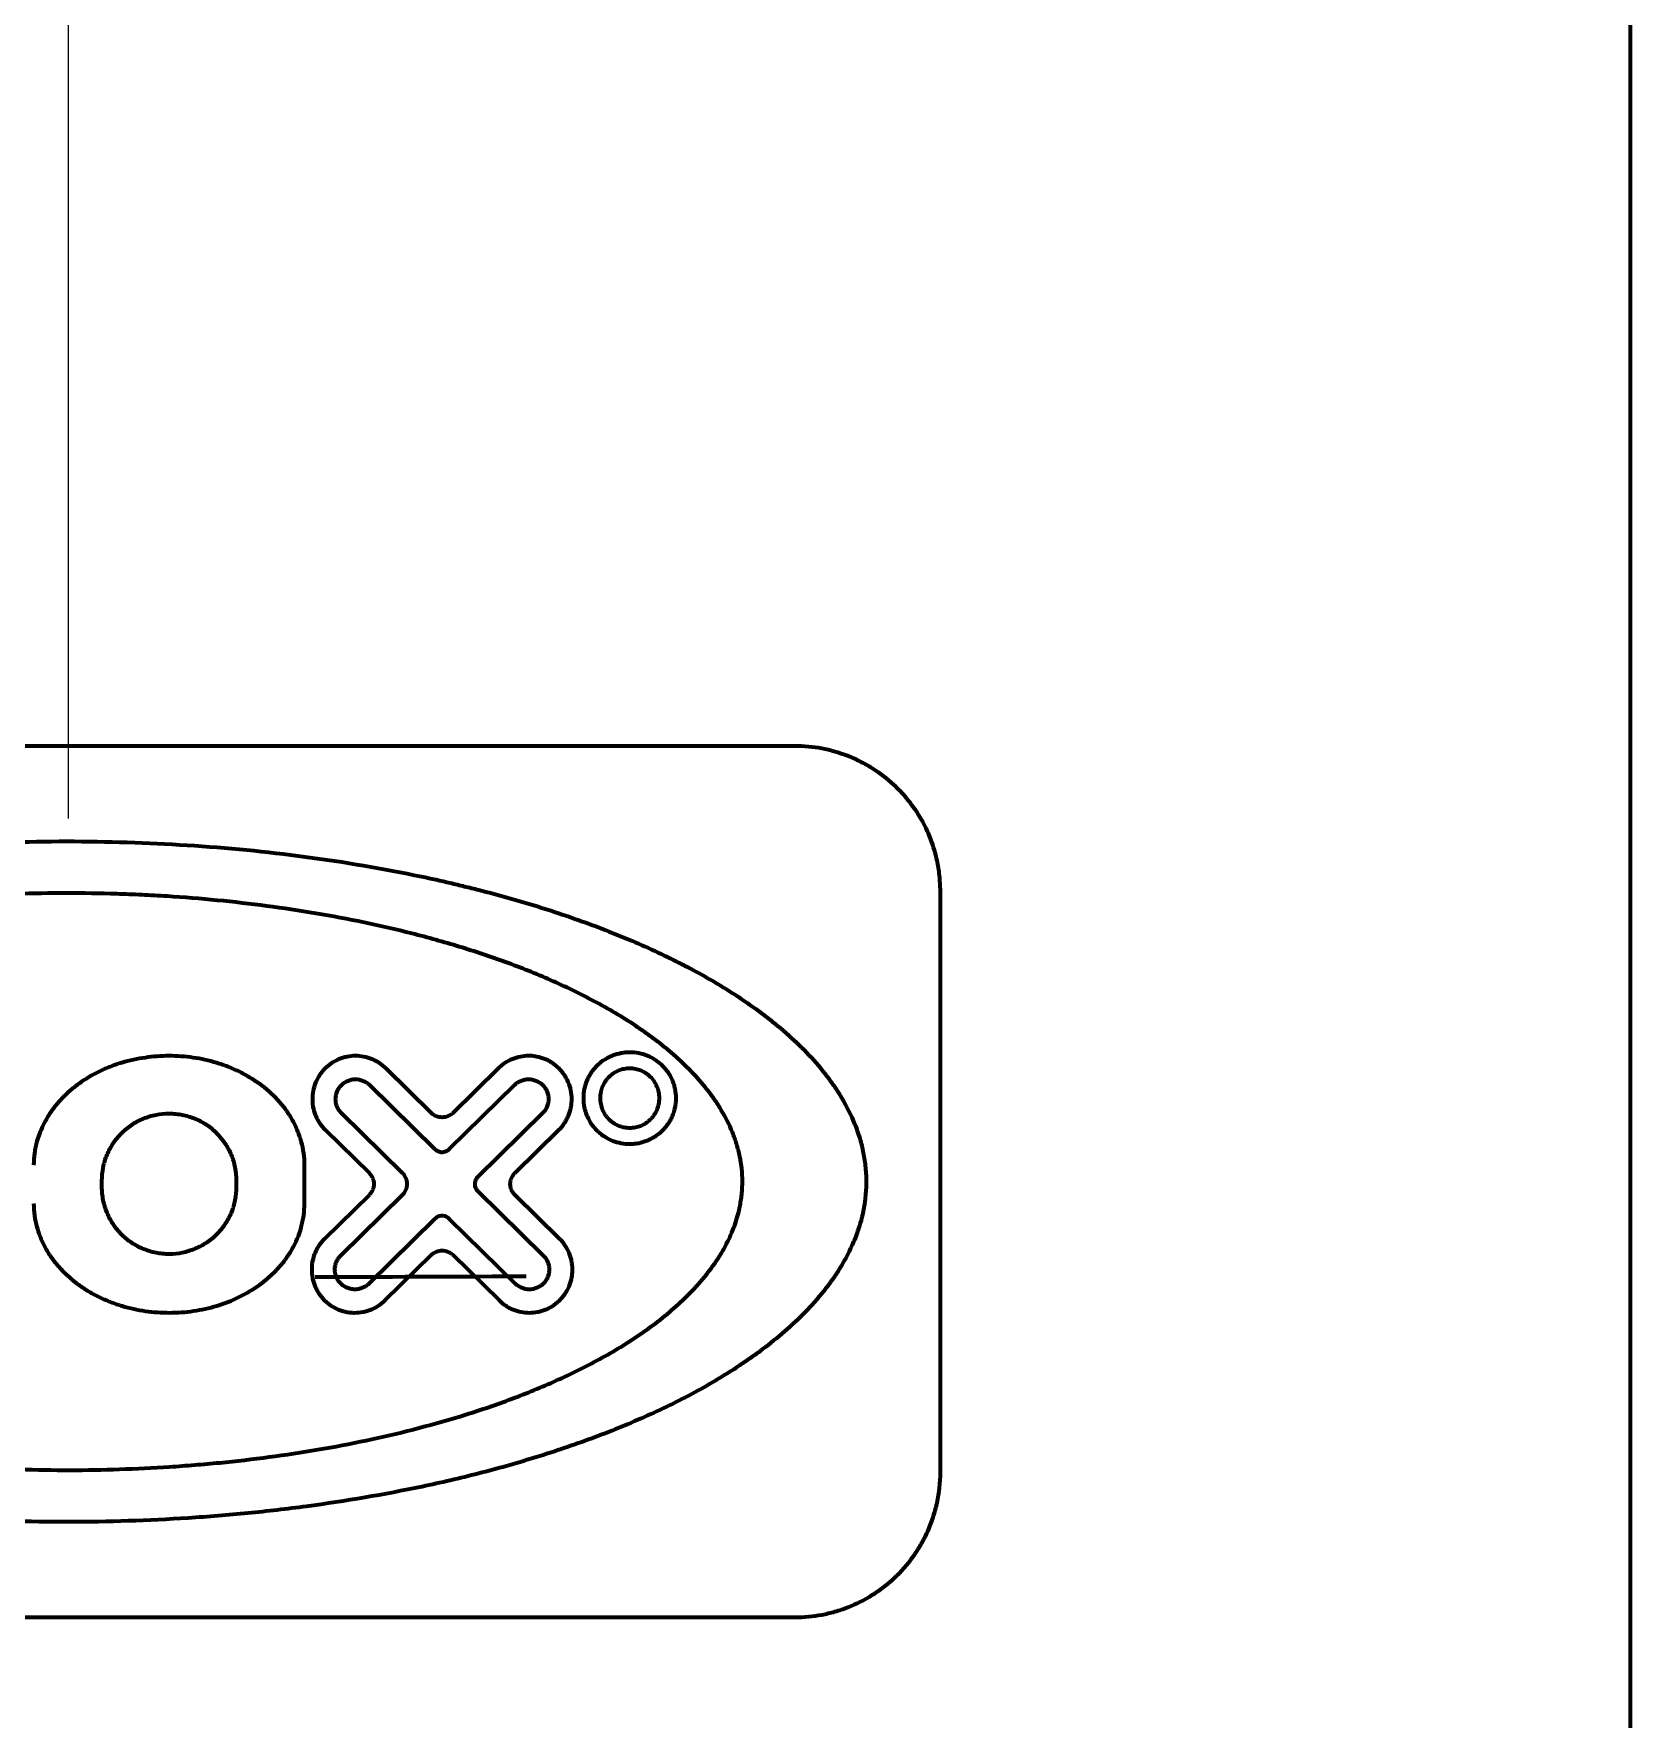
# Model space of a CAD drawing. Header units: inches. Extents: x -3055 to 7244, y 299 to 5591.
# Drawn here: x 3077.78 to 3088.77, y 1625.19 to 1636.79 of the extents above; entities that cross this region are included whole.
import ezdxf

# ---------------------------------------------------------------- set-up
doc = ezdxf.new("R2010")
doc.units = ezdxf.units.IN

# ---------------------------------------------------------------- blocks, each defined once
blk = doc.blocks.new('A$C773D0E90')
at = {"color": 4}
blk.add_line((0, 50), (0, -50), dxfattribs=at)

msp = doc.modelspace()

# ---------------------------------------------------------------- linework, layer by layer
at = {"linetype": 'Continuous', "lineweight": 70}
for p, q in [((3088.769, 1622.886), (3088.769, 1648.385)), ((3073.019, 1631.886), (3083.019, 1631.886)), ((3084.019, 1630.886), (3084.019, 1626.886)), ((3080.519, 1629.358), (3080.205, 1629.666)), ((3080.98, 1629.666), (3080.666, 1629.358)), ((3080.093, 1629.551), (3080.543, 1629.109)), ((3080.641, 1629.109), (3081.092, 1629.551)), ((3080.321, 1628.945), (3079.901, 1629.356)), ((3081.283, 1629.356), (3080.838, 1628.92)), ((3079.789, 1629.242), (3080.092, 1628.945)), ((3081.093, 1628.945), (3081.396, 1629.242)), ((3079.646, 1628.736), (3079.646, 1628.999)), ((3078.252, 1628.849), (3078.252, 1628.893)), ((3079.176, 1628.893), (3079.176, 1628.849)), ((3080.092, 1628.795), (3079.784, 1628.493)), ((3079.896, 1628.378), (3080.321, 1628.795)), ((3080.838, 1628.82), (3081.288, 1628.378)), ((3081.401, 1628.493), (3081.093, 1628.795)), ((3080.543, 1628.63), (3080.088, 1628.183)), ((3081.097, 1628.183), (3080.641, 1628.63)), ((3080.2, 1628.069), (3080.519, 1628.381)), ((3080.666, 1628.381), (3080.985, 1628.069)), ((3083.019, 1625.886), (3073.019, 1625.886))]:
    msp.add_line(p, q, dxfattribs=at)
for points, knots in [([(3083.019, 1631.886), (3083.082, 1631.886), (3083.144, 1631.88), (3083.265, 1631.857), (3083.324, 1631.84), (3083.397, 1631.812), (3083.411, 1631.806), (3083.44, 1631.793), (3083.454, 1631.786), (3083.496, 1631.765), (3083.524, 1631.75), (3083.604, 1631.699), (3083.654, 1631.661), (3083.724, 1631.595), (3083.747, 1631.572), (3083.791, 1631.522), (3083.811, 1631.496), (3083.869, 1631.416), (3083.903, 1631.358), (3083.938, 1631.279), (3083.945, 1631.263), (3083.957, 1631.23), (3083.963, 1631.214), (3083.979, 1631.165), (3083.998, 1631.098), (3084.009, 1631.028), (3084.015, 1630.975), (3084.016, 1630.958), (3084.018, 1630.922), (3084.019, 1630.904), (3084.019, 1630.886)], [0, 0, 0, 0, 0.125, 0.125, 0.25, 0.25, 0.28125, 0.28125, 0.3125, 0.3125, 0.375, 0.375, 0.5, 0.5, 0.5625, 0.5625, 0.625, 0.625, 0.75, 0.75, 0.78125, 0.78125, 0.8125, 0.8125, 0.875, 0.9375, 0.9375, 0.96875, 0.96875, 1, 1, 1, 1]), ([(3083.51, 1628.875), (3083.511, 1628.911), (3083.509, 1628.946), (3083.503, 1629.016), (3083.492, 1629.084), (3083.476, 1629.151), (3083.456, 1629.217), (3083.444, 1629.25), (3083.406, 1629.345), (3083.376, 1629.405), (3083.324, 1629.491), (3083.306, 1629.519), (3083.268, 1629.574), (3083.249, 1629.601), (3083.188, 1629.679), (3083.145, 1629.728), (3083.055, 1629.821), (3083.008, 1629.866), (3082.935, 1629.93), (3082.91, 1629.951), (3082.86, 1629.991), (3082.835, 1630.012), (3082.757, 1630.07), (3082.705, 1630.108), (3082.544, 1630.216), (3082.432, 1630.282), (3082.289, 1630.359), (3082.26, 1630.374), (3082.202, 1630.403), (3082.173, 1630.418), (3082.085, 1630.46), (3082.026, 1630.488), (3081.848, 1630.566), (3081.726, 1630.615), (3081.481, 1630.705), (3081.356, 1630.747), (3081.103, 1630.825), (3080.942, 1630.87), (3080.779, 1630.91), (3080.714, 1630.926), (3080.681, 1630.934), (3080.583, 1630.957), (3080.517, 1630.972), (3080.186, 1631.041), (3079.92, 1631.086), (3079.382, 1631.158), (3079.111, 1631.184), (3078.564, 1631.219), (3078.288, 1631.228), (3077.732, 1631.228), (3077.457, 1631.219), (3076.91, 1631.183), (3076.639, 1631.156), (3076.101, 1631.084), (3075.835, 1631.038), (3075.505, 1630.968), (3075.439, 1630.954), (3075.307, 1630.923), (3075.242, 1630.907), (3075.047, 1630.857), (3074.919, 1630.82), (3074.667, 1630.742), (3074.542, 1630.7), (3074.297, 1630.61), (3074.176, 1630.561), (3073.939, 1630.456), (3073.823, 1630.399), (3073.68, 1630.322), (3073.652, 1630.306), (3073.595, 1630.274), (3073.567, 1630.258), (3073.484, 1630.208), (3073.429, 1630.173), (3073.322, 1630.101), (3073.27, 1630.063), (3073.168, 1629.985), (3073.118, 1629.944), (3073.021, 1629.858), (3072.974, 1629.813), (3072.906, 1629.742), (3072.884, 1629.717), (3072.841, 1629.667), (3072.82, 1629.642), (3072.76, 1629.564), (3072.723, 1629.509), (3072.672, 1629.422), (3072.656, 1629.392), (3072.634, 1629.346), (3072.626, 1629.331), (3072.613, 1629.299), (3072.606, 1629.284), (3072.575, 1629.204), (3072.556, 1629.137), (3072.531, 1628.999), (3072.525, 1628.93), (3072.528, 1628.826), (3072.53, 1628.791), (3072.537, 1628.738), (3072.54, 1628.721), (3072.546, 1628.687), (3072.55, 1628.67), (3072.57, 1628.586), (3072.592, 1628.521), (3072.626, 1628.442), (3072.633, 1628.426), (3072.648, 1628.396), (3072.656, 1628.381), (3072.679, 1628.336), (3072.696, 1628.307), (3072.749, 1628.223), (3072.788, 1628.169), (3072.84, 1628.106), (3072.851, 1628.093), (3072.872, 1628.068), (3072.883, 1628.055), (3072.916, 1628.019), (3072.939, 1627.995), (3073.008, 1627.926), (3073.055, 1627.882), (3073.153, 1627.799), (3073.203, 1627.759), (3073.306, 1627.683), (3073.358, 1627.646), (3073.519, 1627.541), (3073.63, 1627.476), (3073.773, 1627.4), (3073.802, 1627.385), (3073.86, 1627.356), (3073.889, 1627.342), (3073.977, 1627.3), (3074.036, 1627.273), (3074.213, 1627.196), (3074.334, 1627.148), (3074.577, 1627.059), (3074.701, 1627.018), (3074.95, 1626.942), (3075.076, 1626.907), (3075.332, 1626.842), (3075.461, 1626.813), (3075.721, 1626.758), (3075.853, 1626.733), (3076.053, 1626.699), (3076.153, 1626.683), (3076.254, 1626.668), (3076.321, 1626.658), (3076.355, 1626.654), (3076.66, 1626.613), (3076.932, 1626.587), (3077.476, 1626.552), (3077.749, 1626.544), (3078.296, 1626.544), (3078.57, 1626.553), (3078.913, 1626.575), (3078.982, 1626.58), (3079.119, 1626.591), (3079.187, 1626.597), (3079.391, 1626.617), (3079.526, 1626.633), (3079.929, 1626.687), (3080.193, 1626.732), (3080.584, 1626.814), (3080.714, 1626.844), (3080.971, 1626.91), (3081.098, 1626.946), (3081.287, 1627.004), (3081.35, 1627.024), (3081.475, 1627.066), (3081.538, 1627.088), (3081.722, 1627.155), (3081.843, 1627.204), (3082.08, 1627.308), (3082.195, 1627.363), (3082.422, 1627.484), (3082.532, 1627.549), (3082.666, 1627.638), (3082.693, 1627.656), (3082.746, 1627.694), (3082.772, 1627.713), (3082.849, 1627.771), (3082.899, 1627.811), (3082.997, 1627.896), (3083.044, 1627.94), (3083.134, 1628.032), (3083.177, 1628.081), (3083.239, 1628.158), (3083.259, 1628.184), (3083.297, 1628.239), (3083.315, 1628.266), (3083.367, 1628.351), (3083.398, 1628.411), (3083.431, 1628.489), (3083.437, 1628.505), (3083.449, 1628.537), (3083.455, 1628.553), (3083.471, 1628.603), (3083.48, 1628.636), (3083.502, 1628.736), (3083.51, 1628.805), (3083.51, 1628.875)], [0, 0, 0, 0, 0.003906, 0.003906, 0.007813, 0.011719, 0.011719, 0.015625, 0.015625, 0.023438, 0.023438, 0.027344, 0.027344, 0.03125, 0.03125, 0.039063, 0.039063, 0.046875, 0.046875, 0.050781, 0.050781, 0.054688, 0.054688, 0.0625, 0.0625, 0.078125, 0.078125, 0.082031, 0.082031, 0.085938, 0.085938, 0.09375, 0.09375, 0.109375, 0.109375, 0.125, 0.125, 0.140625, 0.144531, 0.144531, 0.148438, 0.148438, 0.15625, 0.15625, 0.1875, 0.1875, 0.21875, 0.21875, 0.25, 0.25, 0.28125, 0.28125, 0.3125, 0.3125, 0.34375, 0.34375, 0.351563, 0.351563, 0.359375, 0.359375, 0.375, 0.375, 0.390625, 0.390625, 0.40625, 0.40625, 0.421875, 0.421875, 0.425781, 0.425781, 0.429688, 0.429688, 0.4375, 0.4375, 0.445313, 0.445313, 0.453125, 0.453125, 0.460938, 0.460938, 0.464844, 0.464844, 0.46875, 0.46875, 0.476563, 0.476563, 0.480469, 0.480469, 0.482422, 0.482422, 0.484375, 0.484375, 0.492188, 0.492188, 0.5, 0.5, 0.503906, 0.503906, 0.505859, 0.505859, 0.507813, 0.507813, 0.515625, 0.515625, 0.517578, 0.517578, 0.519531, 0.519531, 0.523438, 0.523438, 0.53125, 0.53125, 0.533203, 0.533203, 0.535156, 0.535156, 0.539063, 0.539063, 0.546875, 0.546875, 0.554688, 0.554688, 0.5625, 0.5625, 0.578125, 0.578125, 0.582031, 0.582031, 0.585938, 0.585938, 0.59375, 0.59375, 0.609375, 0.609375, 0.625, 0.625, 0.640625, 0.640625, 0.65625, 0.65625, 0.671875, 0.671875, 0.679688, 0.683594, 0.683594, 0.6875, 0.6875, 0.71875, 0.71875, 0.75, 0.75, 0.78125, 0.78125, 0.789063, 0.789063, 0.796875, 0.796875, 0.8125, 0.8125, 0.84375, 0.84375, 0.859375, 0.859375, 0.875, 0.875, 0.882813, 0.882813, 0.890625, 0.890625, 0.90625, 0.90625, 0.921875, 0.921875, 0.9375, 0.9375, 0.941406, 0.941406, 0.945313, 0.945313, 0.953125, 0.953125, 0.960938, 0.960938, 0.96875, 0.96875, 0.972656, 0.972656, 0.976563, 0.976563, 0.984375, 0.984375, 0.986328, 0.986328, 0.988281, 0.988281, 0.992188, 0.992188, 1, 1, 1, 1]), ([(3082.659, 1628.886), (3082.659, 1628.878), (3082.659, 1628.871), (3082.658, 1628.857), (3082.657, 1628.835), (3082.656, 1628.813), (3082.653, 1628.783), (3082.651, 1628.769), (3082.646, 1628.74), (3082.644, 1628.726), (3082.629, 1628.655), (3082.612, 1628.6), (3082.58, 1628.52), (3082.568, 1628.494), (3082.542, 1628.443), (3082.529, 1628.418), (3082.485, 1628.345), (3082.453, 1628.299), (3082.401, 1628.233), (3082.383, 1628.211), (3082.346, 1628.169), (3082.327, 1628.149), (3082.269, 1628.089), (3082.229, 1628.051), (3082.105, 1627.942), (3082.017, 1627.876), (3081.879, 1627.784), (3081.832, 1627.754), (3081.737, 1627.698), (3081.689, 1627.671), (3081.591, 1627.619), (3081.542, 1627.594), (3081.442, 1627.546), (3081.391, 1627.522), (3081.238, 1627.455), (3081.135, 1627.414), (3080.927, 1627.338), (3080.822, 1627.303), (3080.504, 1627.206), (3080.288, 1627.151), (3079.85, 1627.059), (3079.628, 1627.021), (3079.29, 1626.976), (3079.176, 1626.963), (3079.005, 1626.946), (3078.947, 1626.941), (3078.833, 1626.932), (3078.775, 1626.927), (3078.488, 1626.909), (3078.259, 1626.901), (3077.8, 1626.901), (3077.571, 1626.908), (3077.228, 1626.929), (3077.057, 1626.943), (3076.886, 1626.961), (3076.772, 1626.974), (3076.715, 1626.981), (3076.43, 1627.018), (3076.206, 1627.056), (3075.766, 1627.148), (3075.549, 1627.202), (3075.229, 1627.299), (3075.123, 1627.334), (3074.967, 1627.39), (3074.915, 1627.41), (3074.811, 1627.451), (3074.76, 1627.473), (3074.607, 1627.539), (3074.507, 1627.587), (3074.313, 1627.689), (3074.218, 1627.745), (3074.081, 1627.835), (3074.036, 1627.867), (3073.969, 1627.916), (3073.948, 1627.933), (3073.904, 1627.968), (3073.883, 1627.985), (3073.82, 1628.04), (3073.779, 1628.078), (3073.702, 1628.157), (3073.665, 1628.198), (3073.612, 1628.263), (3073.587, 1628.297), (3073.563, 1628.331), (3073.547, 1628.355), (3073.539, 1628.367), (3073.502, 1628.428), (3073.476, 1628.478), (3073.442, 1628.556), (3073.427, 1628.597), (3073.414, 1628.638), (3073.407, 1628.666), (3073.403, 1628.681), (3073.387, 1628.751), (3073.38, 1628.809), (3073.378, 1628.896), (3073.379, 1628.925), (3073.383, 1628.984), (3073.387, 1629.013), (3073.403, 1629.098), (3073.419, 1629.153), (3073.444, 1629.22), (3073.45, 1629.233), (3073.461, 1629.259), (3073.467, 1629.273), (3073.486, 1629.311), (3073.499, 1629.337), (3073.541, 1629.41), (3073.573, 1629.457), (3073.624, 1629.524), (3073.642, 1629.546), (3073.678, 1629.589), (3073.697, 1629.609), (3073.754, 1629.67), (3073.794, 1629.708), (3073.877, 1629.782), (3073.919, 1629.817), (3074.007, 1629.884), (3074.051, 1629.916), (3074.143, 1629.978), (3074.19, 1630.008), (3074.285, 1630.065), (3074.333, 1630.092), (3074.43, 1630.145), (3074.48, 1630.17), (3074.579, 1630.219), (3074.63, 1630.242), (3074.783, 1630.31), (3074.886, 1630.351), (3075.095, 1630.428), (3075.201, 1630.464), (3075.521, 1630.563), (3075.739, 1630.618), (3076.072, 1630.688), (3076.184, 1630.71), (3076.353, 1630.739), (3076.41, 1630.748), (3076.523, 1630.765), (3076.58, 1630.773), (3076.864, 1630.811), (3077.092, 1630.833), (3077.549, 1630.863), (3077.778, 1630.871), (3078.123, 1630.871), (3078.296, 1630.868), (3078.469, 1630.862), (3078.584, 1630.856), (3078.642, 1630.853), (3078.931, 1630.835), (3079.16, 1630.812), (3079.612, 1630.753), (3079.835, 1630.715), (3080.167, 1630.646), (3080.276, 1630.621), (3080.494, 1630.566), (3080.603, 1630.535), (3080.764, 1630.486), (3080.817, 1630.469), (3080.924, 1630.434), (3080.977, 1630.415), (3081.135, 1630.358), (3081.238, 1630.317), (3081.441, 1630.228), (3081.54, 1630.18), (3081.735, 1630.076), (3081.83, 1630.021), (3081.945, 1629.944), (3081.968, 1629.928), (3082.013, 1629.896), (3082.035, 1629.88), (3082.102, 1629.83), (3082.145, 1629.795), (3082.228, 1629.722), (3082.268, 1629.684), (3082.345, 1629.604), (3082.382, 1629.562), (3082.435, 1629.496), (3082.452, 1629.473), (3082.484, 1629.426), (3082.499, 1629.403), (3082.543, 1629.33), (3082.569, 1629.279), (3082.596, 1629.212), (3082.601, 1629.199), (3082.611, 1629.171), (3082.615, 1629.158), (3082.628, 1629.116), (3082.635, 1629.088), (3082.653, 1629.003), (3082.659, 1628.945), (3082.659, 1628.886)], [0, 0, 0, 0, 0.000977, 0.000977, 0.001953, 0.003906, 0.003906, 0.005859, 0.005859, 0.007812, 0.007812, 0.015625, 0.015625, 0.019531, 0.019531, 0.023437, 0.023437, 0.03125, 0.03125, 0.035156, 0.035156, 0.039062, 0.039062, 0.046875, 0.046875, 0.0625, 0.0625, 0.070312, 0.070312, 0.078125, 0.078125, 0.085937, 0.085937, 0.09375, 0.09375, 0.109375, 0.109375, 0.125, 0.125, 0.15625, 0.15625, 0.1875, 0.1875, 0.203125, 0.203125, 0.210937, 0.210937, 0.21875, 0.21875, 0.25, 0.25, 0.28125, 0.28125, 0.296875, 0.304687, 0.304687, 0.3125, 0.3125, 0.34375, 0.34375, 0.375, 0.375, 0.390625, 0.390625, 0.398437, 0.398437, 0.40625, 0.40625, 0.421875, 0.421875, 0.4375, 0.4375, 0.445312, 0.445312, 0.449219, 0.449219, 0.453125, 0.453125, 0.460937, 0.460937, 0.46875, 0.46875, 0.472656, 0.474609, 0.474609, 0.476562, 0.476562, 0.484375, 0.484375, 0.488281, 0.490234, 0.490234, 0.492187, 0.492187, 0.5, 0.5, 0.503906, 0.503906, 0.507812, 0.507812, 0.515625, 0.515625, 0.517578, 0.517578, 0.519531, 0.519531, 0.523437, 0.523437, 0.53125, 0.53125, 0.535156, 0.535156, 0.539062, 0.539062, 0.546875, 0.546875, 0.554687, 0.554687, 0.5625, 0.5625, 0.570312, 0.570312, 0.578125, 0.578125, 0.585937, 0.585937, 0.59375, 0.59375, 0.609375, 0.609375, 0.625, 0.625, 0.65625, 0.65625, 0.671875, 0.671875, 0.679687, 0.679687, 0.6875, 0.6875, 0.71875, 0.71875, 0.75, 0.75, 0.765625, 0.773437, 0.773437, 0.78125, 0.78125, 0.8125, 0.8125, 0.84375, 0.84375, 0.859375, 0.859375, 0.875, 0.875, 0.882812, 0.882812, 0.890625, 0.890625, 0.90625, 0.90625, 0.921875, 0.921875, 0.9375, 0.9375, 0.941406, 0.941406, 0.945312, 0.945312, 0.953125, 0.953125, 0.960937, 0.960937, 0.96875, 0.96875, 0.972656, 0.972656, 0.976562, 0.976562, 0.984375, 0.984375, 0.986328, 0.986328, 0.988281, 0.988281, 0.992187, 0.992187, 1, 1, 1, 1]), ([(3079.646, 1628.999), (3079.646, 1629.055), (3079.638, 1629.109), (3079.62, 1629.176), (3079.616, 1629.189), (3079.606, 1629.215), (3079.601, 1629.229), (3079.585, 1629.267), (3079.573, 1629.292), (3079.545, 1629.339), (3079.53, 1629.362), (3079.506, 1629.396), (3079.497, 1629.407), (3079.479, 1629.428), (3079.47, 1629.439), (3079.423, 1629.489), (3079.382, 1629.526), (3079.326, 1629.566), (3079.314, 1629.574), (3079.291, 1629.589), (3079.256, 1629.611), (3079.196, 1629.644), (3079.145, 1629.666), (3079.094, 1629.686), (3079.067, 1629.695), (3078.988, 1629.719), (3078.934, 1629.731), (3078.853, 1629.743), (3078.825, 1629.746), (3078.77, 1629.75), (3078.742, 1629.751), (3078.659, 1629.751), (3078.605, 1629.747), (3078.496, 1629.731), (3078.442, 1629.72), (3078.362, 1629.696), (3078.336, 1629.687), (3078.284, 1629.667), (3078.259, 1629.656), (3078.185, 1629.62), (3078.138, 1629.592), (3078.082, 1629.552), (3078.071, 1629.543), (3078.049, 1629.526), (3078.038, 1629.517), (3078.007, 1629.489), (3077.967, 1629.451), (3077.932, 1629.408), (3077.907, 1629.375), (3077.899, 1629.364), (3077.884, 1629.34), (3077.876, 1629.328), (3077.842, 1629.268), (3077.82, 1629.217), (3077.801, 1629.151), (3077.798, 1629.137), (3077.792, 1629.11), (3077.79, 1629.096), (3077.784, 1629.055), (3077.782, 1629.027), (3077.782, 1628.999)], [0, 0, 0, 0, 0.0625, 0.0625, 0.078125, 0.078125, 0.09375, 0.09375, 0.125, 0.125, 0.15625, 0.15625, 0.171875, 0.171875, 0.1875, 0.1875, 0.25, 0.25, 0.265625, 0.265625, 0.28125, 0.3125, 0.34375, 0.34375, 0.375, 0.375, 0.4375, 0.4375, 0.46875, 0.46875, 0.5, 0.5, 0.5625, 0.5625, 0.625, 0.625, 0.65625, 0.65625, 0.6875, 0.6875, 0.75, 0.75, 0.765625, 0.765625, 0.78125, 0.78125, 0.8125, 0.84375, 0.84375, 0.859375, 0.859375, 0.875, 0.875, 0.9375, 0.9375, 0.953125, 0.953125, 0.96875, 0.96875, 1, 1, 1, 1]), ([(3080.205, 1629.666), (3080.191, 1629.68), (3080.176, 1629.692), (3080.152, 1629.708), (3080.143, 1629.712), (3080.126, 1629.721), (3080.117, 1629.726), (3080.091, 1629.736), (3080.072, 1629.742), (3080.034, 1629.749), (3080.015, 1629.751), (3079.976, 1629.751), (3079.957, 1629.749), (3079.929, 1629.743), (3079.919, 1629.741), (3079.901, 1629.735), (3079.892, 1629.732), (3079.865, 1629.721), (3079.848, 1629.712), (3079.815, 1629.69), (3079.8, 1629.678), (3079.78, 1629.657), (3079.773, 1629.65), (3079.761, 1629.635), (3079.755, 1629.627), (3079.739, 1629.603), (3079.73, 1629.585), (3079.715, 1629.549), (3079.709, 1629.53), (3079.701, 1629.492), (3079.7, 1629.472), (3079.7, 1629.443), (3079.7, 1629.433), (3079.702, 1629.413), (3079.705, 1629.394), (3079.71, 1629.375), (3079.716, 1629.356), (3079.719, 1629.347), (3079.731, 1629.32), (3079.74, 1629.303), (3079.762, 1629.271), (3079.775, 1629.255), (3079.789, 1629.242)], [0, 0, 0, 0, 0.0625, 0.0625, 0.09375, 0.09375, 0.125, 0.125, 0.1875, 0.1875, 0.25, 0.25, 0.3125, 0.3125, 0.34375, 0.34375, 0.375, 0.375, 0.4375, 0.4375, 0.5, 0.5, 0.53125, 0.53125, 0.5625, 0.5625, 0.625, 0.625, 0.6875, 0.6875, 0.75, 0.75, 0.78125, 0.78125, 0.8125, 0.84375, 0.84375, 0.875, 0.875, 0.9375, 0.9375, 1, 1, 1, 1]), ([(3081.396, 1629.242), (3081.41, 1629.255), (3081.422, 1629.27), (3081.439, 1629.294), (3081.444, 1629.303), (3081.453, 1629.32), (3081.458, 1629.329), (3081.469, 1629.356), (3081.475, 1629.375), (3081.481, 1629.404), (3081.482, 1629.414), (3081.484, 1629.434), (3081.485, 1629.444), (3081.485, 1629.474), (3081.483, 1629.494), (3081.475, 1629.533), (3081.469, 1629.552), (3081.457, 1629.579), (3081.453, 1629.588), (3081.444, 1629.605), (3081.438, 1629.614), (3081.422, 1629.638), (3081.409, 1629.653), (3081.388, 1629.673), (3081.381, 1629.68), (3081.366, 1629.692), (3081.35, 1629.703), (3081.334, 1629.713), (3081.317, 1629.722), (3081.308, 1629.726), (3081.282, 1629.736), (3081.263, 1629.742), (3081.235, 1629.747), (3081.226, 1629.749), (3081.207, 1629.751), (3081.197, 1629.751), (3081.169, 1629.751), (3081.15, 1629.749), (3081.113, 1629.742), (3081.094, 1629.736), (3081.059, 1629.722), (3081.042, 1629.713), (3081.017, 1629.697), (3081.009, 1629.692), (3080.994, 1629.679), (3080.987, 1629.673), (3080.98, 1629.666)], [0, 0, 0, 0, 0.0625, 0.0625, 0.09375, 0.09375, 0.125, 0.125, 0.1875, 0.1875, 0.21875, 0.21875, 0.25, 0.25, 0.3125, 0.3125, 0.375, 0.375, 0.40625, 0.40625, 0.4375, 0.4375, 0.5, 0.5, 0.53125, 0.53125, 0.5625, 0.59375, 0.59375, 0.625, 0.625, 0.6875, 0.6875, 0.71875, 0.71875, 0.75, 0.75, 0.8125, 0.8125, 0.875, 0.875, 0.9375, 0.9375, 0.96875, 0.96875, 1, 1, 1, 1]), ([(3081.567, 1629.461), (3081.567, 1629.439), (3081.569, 1629.417), (3081.575, 1629.386), (3081.578, 1629.376), (3081.584, 1629.355), (3081.588, 1629.345), (3081.601, 1629.316), (3081.611, 1629.297), (3081.629, 1629.271), (3081.636, 1629.263), (3081.649, 1629.247), (3081.663, 1629.232), (3081.679, 1629.218), (3081.695, 1629.205), (3081.704, 1629.199), (3081.73, 1629.182), (3081.748, 1629.173), (3081.786, 1629.158), (3081.805, 1629.153), (3081.845, 1629.145), (3081.865, 1629.143), (3081.895, 1629.144), (3081.905, 1629.144), (3081.925, 1629.146), (3081.935, 1629.147), (3081.964, 1629.153), (3081.984, 1629.159), (3082.012, 1629.17), (3082.021, 1629.175), (3082.039, 1629.184), (3082.048, 1629.189), (3082.073, 1629.206), (3082.089, 1629.218), (3082.112, 1629.24), (3082.119, 1629.247), (3082.132, 1629.263), (3082.145, 1629.28), (3082.156, 1629.297), (3082.166, 1629.316), (3082.171, 1629.325), (3082.183, 1629.355), (3082.19, 1629.375), (3082.196, 1629.406), (3082.198, 1629.417), (3082.2, 1629.439), (3082.201, 1629.449), (3082.201, 1629.482), (3082.199, 1629.503), (3082.192, 1629.535), (3082.189, 1629.545), (3082.183, 1629.566), (3082.179, 1629.576), (3082.167, 1629.605), (3082.157, 1629.623), (3082.139, 1629.649), (3082.132, 1629.658), (3082.119, 1629.673), (3082.105, 1629.689), (3082.089, 1629.702), (3082.073, 1629.715), (3082.065, 1629.721), (3082.039, 1629.738), (3082.021, 1629.747), (3081.984, 1629.762), (3081.964, 1629.768), (3081.925, 1629.776), (3081.905, 1629.778), (3081.875, 1629.778), (3081.865, 1629.777), (3081.845, 1629.775), (3081.835, 1629.774), (3081.805, 1629.768), (3081.786, 1629.763), (3081.757, 1629.752), (3081.748, 1629.747), (3081.73, 1629.738), (3081.721, 1629.733), (3081.695, 1629.716), (3081.679, 1629.704), (3081.656, 1629.682), (3081.649, 1629.674), (3081.636, 1629.658), (3081.623, 1629.642), (3081.612, 1629.624), (3081.601, 1629.605), (3081.597, 1629.596), (3081.584, 1629.566), (3081.578, 1629.546), (3081.569, 1629.504), (3081.567, 1629.482), (3081.567, 1629.461)], [0, 0, 0, 0, 0.03125, 0.03125, 0.046875, 0.046875, 0.0625, 0.0625, 0.09375, 0.09375, 0.109375, 0.109375, 0.125, 0.140625, 0.140625, 0.15625, 0.15625, 0.1875, 0.1875, 0.21875, 0.21875, 0.25, 0.25, 0.265625, 0.265625, 0.28125, 0.28125, 0.3125, 0.3125, 0.328125, 0.328125, 0.34375, 0.34375, 0.375, 0.375, 0.390625, 0.390625, 0.40625, 0.421875, 0.421875, 0.4375, 0.4375, 0.46875, 0.46875, 0.484375, 0.484375, 0.5, 0.5, 0.53125, 0.53125, 0.546875, 0.546875, 0.5625, 0.5625, 0.59375, 0.59375, 0.609375, 0.609375, 0.625, 0.640625, 0.640625, 0.65625, 0.65625, 0.6875, 0.6875, 0.71875, 0.71875, 0.75, 0.75, 0.765625, 0.765625, 0.78125, 0.78125, 0.8125, 0.8125, 0.828125, 0.828125, 0.84375, 0.84375, 0.875, 0.875, 0.890625, 0.890625, 0.90625, 0.921875, 0.921875, 0.9375, 0.9375, 0.96875, 0.96875, 1, 1, 1, 1]), ([(3079.901, 1629.356), (3079.895, 1629.363), (3079.889, 1629.369), (3079.881, 1629.38), (3079.879, 1629.384), (3079.875, 1629.392), (3079.873, 1629.396), (3079.867, 1629.409), (3079.865, 1629.417), (3079.861, 1629.435), (3079.86, 1629.444), (3079.86, 1629.462), (3079.861, 1629.471), (3079.864, 1629.489), (3079.867, 1629.498), (3079.872, 1629.51), (3079.874, 1629.514), (3079.878, 1629.522), (3079.881, 1629.526), (3079.888, 1629.537), (3079.894, 1629.544), (3079.906, 1629.557), (3079.913, 1629.562), (3079.928, 1629.572), (3079.936, 1629.577), (3079.952, 1629.583), (3079.961, 1629.586), (3079.978, 1629.59), (3079.987, 1629.591), (3080.005, 1629.591), (3080.014, 1629.59), (3080.031, 1629.586), (3080.04, 1629.584), (3080.056, 1629.577), (3080.064, 1629.573), (3080.079, 1629.563), (3080.086, 1629.558), (3080.093, 1629.551)], [0, 0, 0, 0, 0.0625, 0.0625, 0.09375, 0.09375, 0.125, 0.125, 0.1875, 0.1875, 0.25, 0.25, 0.3125, 0.3125, 0.375, 0.375, 0.40625, 0.40625, 0.4375, 0.4375, 0.5, 0.5, 0.5625, 0.5625, 0.625, 0.625, 0.6875, 0.6875, 0.75, 0.75, 0.8125, 0.8125, 0.875, 0.875, 0.9375, 0.9375, 1, 1, 1, 1]), ([(3081.092, 1629.551), (3081.098, 1629.558), (3081.105, 1629.563), (3081.116, 1629.571), (3081.12, 1629.573), (3081.128, 1629.577), (3081.132, 1629.579), (3081.144, 1629.584), (3081.153, 1629.586), (3081.17, 1629.59), (3081.179, 1629.591), (3081.196, 1629.591), (3081.205, 1629.59), (3081.222, 1629.586), (3081.231, 1629.584), (3081.247, 1629.577), (3081.255, 1629.573), (3081.266, 1629.566), (3081.27, 1629.563), (3081.277, 1629.558), (3081.28, 1629.555), (3081.289, 1629.546), (3081.295, 1629.539), (3081.306, 1629.524), (3081.31, 1629.516), (3081.315, 1629.503), (3081.317, 1629.499), (3081.32, 1629.49), (3081.321, 1629.486), (3081.324, 1629.472), (3081.324, 1629.463), (3081.325, 1629.445), (3081.324, 1629.436), (3081.32, 1629.418), (3081.317, 1629.409), (3081.31, 1629.392), (3081.306, 1629.384), (3081.296, 1629.37), (3081.29, 1629.363), (3081.283, 1629.356)], [0, 0, 0, 0, 0.0625, 0.0625, 0.09375, 0.09375, 0.125, 0.125, 0.1875, 0.1875, 0.25, 0.25, 0.3125, 0.3125, 0.375, 0.375, 0.4375, 0.4375, 0.46875, 0.46875, 0.5, 0.5, 0.5625, 0.5625, 0.625, 0.625, 0.65625, 0.65625, 0.6875, 0.6875, 0.75, 0.75, 0.8125, 0.8125, 0.875, 0.875, 0.9375, 0.9375, 1, 1, 1, 1]), ([(3081.68, 1629.461), (3081.68, 1629.475), (3081.681, 1629.488), (3081.685, 1629.508), (3081.687, 1629.515), (3081.691, 1629.528), (3081.693, 1629.535), (3081.702, 1629.554), (3081.708, 1629.566), (3081.72, 1629.582), (3081.724, 1629.588), (3081.733, 1629.598), (3081.742, 1629.608), (3081.752, 1629.616), (3081.762, 1629.625), (3081.768, 1629.629), (3081.785, 1629.639), (3081.796, 1629.645), (3081.82, 1629.655), (3081.833, 1629.659), (3081.859, 1629.663), (3081.871, 1629.665), (3081.891, 1629.665), (3081.897, 1629.664), (3081.91, 1629.663), (3081.916, 1629.662), (3081.935, 1629.658), (3081.948, 1629.655), (3081.966, 1629.647), (3081.972, 1629.645), (3081.984, 1629.639), (3081.989, 1629.635), (3082.006, 1629.625), (3082.016, 1629.617), (3082.03, 1629.603), (3082.035, 1629.598), (3082.044, 1629.588), (3082.052, 1629.577), (3082.059, 1629.566), (3082.065, 1629.554), (3082.068, 1629.548), (3082.077, 1629.529), (3082.081, 1629.516), (3082.086, 1629.489), (3082.088, 1629.475), (3082.088, 1629.447), (3082.086, 1629.433), (3082.081, 1629.406), (3082.077, 1629.393), (3082.066, 1629.368), (3082.059, 1629.356), (3082.048, 1629.339), (3082.044, 1629.334), (3082.035, 1629.323), (3082.026, 1629.314), (3082.016, 1629.305), (3082.006, 1629.297), (3082, 1629.293), (3081.984, 1629.282), (3081.972, 1629.276), (3081.948, 1629.266), (3081.935, 1629.263), (3081.91, 1629.258), (3081.897, 1629.256), (3081.878, 1629.256), (3081.871, 1629.257), (3081.858, 1629.258), (3081.852, 1629.259), (3081.833, 1629.262), (3081.82, 1629.266), (3081.802, 1629.273), (3081.796, 1629.276), (3081.785, 1629.282), (3081.779, 1629.285), (3081.762, 1629.296), (3081.752, 1629.304), (3081.737, 1629.318), (3081.733, 1629.323), (3081.724, 1629.333), (3081.716, 1629.344), (3081.709, 1629.355), (3081.702, 1629.367), (3081.699, 1629.374), (3081.691, 1629.393), (3081.687, 1629.406), (3081.681, 1629.433), (3081.68, 1629.447), (3081.68, 1629.461)], [0, 0, 0, 0, 0.03125, 0.03125, 0.046875, 0.046875, 0.0625, 0.0625, 0.09375, 0.09375, 0.109375, 0.109375, 0.125, 0.140625, 0.140625, 0.15625, 0.15625, 0.1875, 0.1875, 0.21875, 0.21875, 0.25, 0.25, 0.265625, 0.265625, 0.28125, 0.28125, 0.3125, 0.3125, 0.328125, 0.328125, 0.34375, 0.34375, 0.375, 0.375, 0.390625, 0.390625, 0.40625, 0.421875, 0.421875, 0.4375, 0.4375, 0.46875, 0.46875, 0.5, 0.5, 0.53125, 0.53125, 0.5625, 0.5625, 0.59375, 0.59375, 0.609375, 0.609375, 0.625, 0.640625, 0.640625, 0.65625, 0.65625, 0.6875, 0.6875, 0.71875, 0.71875, 0.75, 0.75, 0.765625, 0.765625, 0.78125, 0.78125, 0.8125, 0.8125, 0.828125, 0.828125, 0.84375, 0.84375, 0.875, 0.875, 0.890625, 0.890625, 0.90625, 0.921875, 0.921875, 0.9375, 0.9375, 0.96875, 0.96875, 1, 1, 1, 1]), ([(3078.252, 1628.893), (3078.252, 1628.923), (3078.255, 1628.953), (3078.264, 1628.998), (3078.267, 1629.012), (3078.276, 1629.042), (3078.281, 1629.056), (3078.299, 1629.098), (3078.313, 1629.125), (3078.338, 1629.162), (3078.347, 1629.174), (3078.367, 1629.198), (3078.377, 1629.209), (3078.409, 1629.241), (3078.432, 1629.26), (3078.47, 1629.286), (3078.483, 1629.294), (3078.51, 1629.308), (3078.537, 1629.321), (3078.566, 1629.331), (3078.595, 1629.34), (3078.609, 1629.343), (3078.654, 1629.352), (3078.684, 1629.355), (3078.729, 1629.355), (3078.744, 1629.354), (3078.775, 1629.351), (3078.79, 1629.349), (3078.834, 1629.34), (3078.863, 1629.331), (3078.905, 1629.314), (3078.919, 1629.308), (3078.945, 1629.293), (3078.958, 1629.286), (3078.996, 1629.261), (3079.019, 1629.241), (3079.062, 1629.198), (3079.081, 1629.175), (3079.106, 1629.138), (3079.114, 1629.125), (3079.129, 1629.098), (3079.135, 1629.084), (3079.153, 1629.042), (3079.161, 1629.013), (3079.173, 1628.954), (3079.176, 1628.923), (3079.176, 1628.893)], [0, 0, 0, 0, 0.0625, 0.0625, 0.09375, 0.09375, 0.125, 0.125, 0.1875, 0.1875, 0.21875, 0.21875, 0.25, 0.25, 0.3125, 0.3125, 0.34375, 0.34375, 0.375, 0.40625, 0.40625, 0.4375, 0.4375, 0.5, 0.5, 0.53125, 0.53125, 0.5625, 0.5625, 0.625, 0.625, 0.65625, 0.65625, 0.6875, 0.6875, 0.75, 0.75, 0.8125, 0.8125, 0.84375, 0.84375, 0.875, 0.875, 0.9375, 0.9375, 1, 1, 1, 1]), ([(3080.666, 1629.358), (3080.661, 1629.353), (3080.656, 1629.349), (3080.644, 1629.342), (3080.638, 1629.338), (3080.626, 1629.333), (3080.619, 1629.331), (3080.606, 1629.329), (3080.599, 1629.328), (3080.586, 1629.328), (3080.579, 1629.329), (3080.566, 1629.331), (3080.559, 1629.333), (3080.547, 1629.338), (3080.541, 1629.341), (3080.529, 1629.349), (3080.524, 1629.353), (3080.519, 1629.358)], [0, 0, 0, 0, 0.125, 0.125, 0.25, 0.25, 0.375, 0.375, 0.5, 0.5, 0.625, 0.625, 0.75, 0.75, 0.875, 0.875, 1, 1, 1, 1]), ([(3080.543, 1629.109), (3080.547, 1629.106), (3080.55, 1629.103), (3080.558, 1629.098), (3080.562, 1629.096), (3080.57, 1629.093), (3080.574, 1629.092), (3080.583, 1629.09), (3080.588, 1629.089), (3080.597, 1629.089), (3080.601, 1629.09), (3080.61, 1629.091), (3080.614, 1629.093), (3080.627, 1629.098), (3080.635, 1629.103), (3080.641, 1629.109)], [0, 0, 0, 0, 0.125, 0.125, 0.25, 0.25, 0.375, 0.375, 0.5, 0.5, 0.625, 0.625, 0.75, 0.75, 1, 1, 1, 1]), ([(3080.092, 1628.945), (3080.096, 1628.94), (3080.101, 1628.935), (3080.109, 1628.923), (3080.112, 1628.917), (3080.117, 1628.904), (3080.12, 1628.897), (3080.122, 1628.884), (3080.123, 1628.877), (3080.123, 1628.863), (3080.122, 1628.856), (3080.12, 1628.842), (3080.117, 1628.835), (3080.112, 1628.823), (3080.109, 1628.817), (3080.101, 1628.805), (3080.096, 1628.8), (3080.092, 1628.795)], [0, 0, 0, 0, 0.125, 0.125, 0.25, 0.25, 0.375, 0.375, 0.5, 0.5, 0.625, 0.625, 0.75, 0.75, 0.875, 0.875, 1, 1, 1, 1]), ([(3080.321, 1628.795), (3080.326, 1628.8), (3080.33, 1628.805), (3080.338, 1628.816), (3080.341, 1628.823), (3080.347, 1628.835), (3080.349, 1628.842), (3080.351, 1628.856), (3080.352, 1628.863), (3080.352, 1628.877), (3080.351, 1628.884), (3080.349, 1628.897), (3080.347, 1628.904), (3080.341, 1628.917), (3080.338, 1628.923), (3080.33, 1628.935), (3080.326, 1628.94), (3080.321, 1628.945)], [0, 0, 0, 0, 0.125, 0.125, 0.25, 0.25, 0.375, 0.375, 0.5, 0.5, 0.625, 0.625, 0.75, 0.75, 0.875, 0.875, 1, 1, 1, 1]), ([(3080.838, 1628.92), (3080.835, 1628.916), (3080.832, 1628.913), (3080.827, 1628.905), (3080.825, 1628.901), (3080.821, 1628.893), (3080.82, 1628.888), (3080.818, 1628.879), (3080.817, 1628.874), (3080.817, 1628.86), (3080.819, 1628.851), (3080.825, 1628.838), (3080.827, 1628.834), (3080.832, 1628.827), (3080.835, 1628.823), (3080.838, 1628.82)], [0, 0, 0, 0, 0.125, 0.125, 0.25, 0.25, 0.375, 0.375, 0.5, 0.5, 0.75, 0.75, 0.875, 0.875, 1, 1, 1, 1]), ([(3081.093, 1628.795), (3081.088, 1628.8), (3081.084, 1628.805), (3081.076, 1628.816), (3081.073, 1628.822), (3081.067, 1628.835), (3081.065, 1628.842), (3081.062, 1628.856), (3081.062, 1628.863), (3081.062, 1628.877), (3081.062, 1628.884), (3081.065, 1628.897), (3081.067, 1628.904), (3081.073, 1628.917), (3081.076, 1628.923), (3081.084, 1628.935), (3081.088, 1628.94), (3081.093, 1628.945)], [0, 0, 0, 0, 0.125, 0.125, 0.25, 0.25, 0.375, 0.375, 0.5, 0.5, 0.625, 0.625, 0.75, 0.75, 0.875, 0.875, 1, 1, 1, 1]), ([(3079.176, 1628.849), (3079.176, 1628.819), (3079.173, 1628.789), (3079.164, 1628.744), (3079.161, 1628.73), (3079.152, 1628.701), (3079.147, 1628.686), (3079.129, 1628.644), (3079.115, 1628.618), (3079.09, 1628.58), (3079.081, 1628.568), (3079.062, 1628.544), (3079.051, 1628.533), (3079.02, 1628.501), (3078.996, 1628.482), (3078.958, 1628.457), (3078.945, 1628.449), (3078.919, 1628.435), (3078.892, 1628.422), (3078.863, 1628.412), (3078.834, 1628.403), (3078.82, 1628.399), (3078.775, 1628.39), (3078.745, 1628.387), (3078.7, 1628.387), (3078.685, 1628.388), (3078.654, 1628.391), (3078.639, 1628.393), (3078.595, 1628.402), (3078.566, 1628.41), (3078.524, 1628.428), (3078.51, 1628.434), (3078.483, 1628.448), (3078.47, 1628.456), (3078.433, 1628.481), (3078.409, 1628.5), (3078.366, 1628.543), (3078.347, 1628.567), (3078.322, 1628.604), (3078.314, 1628.617), (3078.3, 1628.644), (3078.293, 1628.658), (3078.276, 1628.7), (3078.267, 1628.729), (3078.258, 1628.773), (3078.256, 1628.788), (3078.253, 1628.819), (3078.252, 1628.834), (3078.252, 1628.849)], [0, 0, 0, 0, 0.0625, 0.0625, 0.09375, 0.09375, 0.125, 0.125, 0.1875, 0.1875, 0.21875, 0.21875, 0.25, 0.25, 0.3125, 0.3125, 0.34375, 0.34375, 0.375, 0.40625, 0.40625, 0.4375, 0.4375, 0.5, 0.5, 0.53125, 0.53125, 0.5625, 0.5625, 0.625, 0.625, 0.65625, 0.65625, 0.6875, 0.6875, 0.75, 0.75, 0.8125, 0.8125, 0.84375, 0.84375, 0.875, 0.875, 0.9375, 0.9375, 0.96875, 0.96875, 1, 1, 1, 1]), ([(3077.782, 1628.736), (3077.782, 1628.68), (3077.79, 1628.625), (3077.808, 1628.559), (3077.813, 1628.545), (3077.822, 1628.519), (3077.827, 1628.506), (3077.843, 1628.468), (3077.855, 1628.443), (3077.883, 1628.395), (3077.898, 1628.372), (3077.923, 1628.338), (3077.932, 1628.327), (3077.949, 1628.306), (3077.959, 1628.296), (3078.006, 1628.245), (3078.047, 1628.208), (3078.104, 1628.167), (3078.115, 1628.16), (3078.138, 1628.144), (3078.174, 1628.122), (3078.235, 1628.09), (3078.285, 1628.068), (3078.337, 1628.048), (3078.364, 1628.039), (3078.443, 1628.015), (3078.497, 1628.003), (3078.579, 1627.991), (3078.606, 1627.988), (3078.662, 1627.985), (3078.69, 1627.984), (3078.772, 1627.984), (3078.827, 1627.988), (3078.936, 1628.004), (3078.989, 1628.016), (3079.096, 1628.048), (3079.147, 1628.068), (3079.245, 1628.116), (3079.292, 1628.144), (3079.347, 1628.184), (3079.358, 1628.192), (3079.38, 1628.21), (3079.391, 1628.219), (3079.422, 1628.246), (3079.461, 1628.285), (3079.497, 1628.327), (3079.521, 1628.36), (3079.529, 1628.372), (3079.545, 1628.395), (3079.552, 1628.407), (3079.587, 1628.467), (3079.608, 1628.517), (3079.627, 1628.584), (3079.63, 1628.597), (3079.636, 1628.625), (3079.638, 1628.638), (3079.644, 1628.68), (3079.646, 1628.708), (3079.646, 1628.736)], [0, 0, 0, 0, 0.0625, 0.0625, 0.078125, 0.078125, 0.09375, 0.09375, 0.125, 0.125, 0.15625, 0.15625, 0.171875, 0.171875, 0.1875, 0.1875, 0.25, 0.25, 0.265625, 0.265625, 0.28125, 0.3125, 0.34375, 0.34375, 0.375, 0.375, 0.4375, 0.4375, 0.46875, 0.46875, 0.5, 0.5, 0.5625, 0.5625, 0.625, 0.625, 0.6875, 0.6875, 0.75, 0.75, 0.765625, 0.765625, 0.78125, 0.78125, 0.8125, 0.84375, 0.84375, 0.859375, 0.859375, 0.875, 0.875, 0.9375, 0.9375, 0.953125, 0.953125, 0.96875, 0.96875, 1, 1, 1, 1]), ([(3080.641, 1628.63), (3080.638, 1628.633), (3080.634, 1628.636), (3080.627, 1628.641), (3080.623, 1628.643), (3080.614, 1628.647), (3080.61, 1628.648), (3080.601, 1628.65), (3080.597, 1628.65), (3080.588, 1628.65), (3080.583, 1628.65), (3080.575, 1628.648), (3080.57, 1628.647), (3080.558, 1628.642), (3080.55, 1628.637), (3080.543, 1628.63)], [0, 0, 0, 0, 0.125, 0.125, 0.25, 0.25, 0.375, 0.375, 0.5, 0.5, 0.625, 0.625, 0.75, 0.75, 1, 1, 1, 1]), ([(3079.784, 1628.493), (3079.77, 1628.479), (3079.757, 1628.464), (3079.741, 1628.44), (3079.736, 1628.432), (3079.726, 1628.415), (3079.722, 1628.406), (3079.711, 1628.379), (3079.705, 1628.36), (3079.699, 1628.331), (3079.697, 1628.322), (3079.695, 1628.302), (3079.695, 1628.292), (3079.695, 1628.263), (3079.697, 1628.243), (3079.702, 1628.214), (3079.705, 1628.205), (3079.71, 1628.186), (3079.717, 1628.168), (3079.725, 1628.15), (3079.734, 1628.133), (3079.739, 1628.124), (3079.756, 1628.1), (3079.768, 1628.085), (3079.788, 1628.064), (3079.796, 1628.058), (3079.811, 1628.045), (3079.819, 1628.039), (3079.843, 1628.023), (3079.86, 1628.014), (3079.887, 1628.003), (3079.896, 1628), (3079.914, 1627.994), (3079.933, 1627.989), (3079.952, 1627.986), (3079.971, 1627.984), (3079.981, 1627.984), (3080.01, 1627.984), (3080.029, 1627.985), (3080.057, 1627.991), (3080.067, 1627.993), (3080.085, 1627.999), (3080.095, 1628.002), (3080.121, 1628.013), (3080.138, 1628.022), (3080.171, 1628.043), (3080.186, 1628.055), (3080.2, 1628.069)], [0, 0, 0, 0, 0.0625, 0.0625, 0.09375, 0.09375, 0.125, 0.125, 0.1875, 0.1875, 0.21875, 0.21875, 0.25, 0.25, 0.3125, 0.3125, 0.34375, 0.34375, 0.375, 0.40625, 0.40625, 0.4375, 0.4375, 0.5, 0.5, 0.53125, 0.53125, 0.5625, 0.5625, 0.625, 0.625, 0.65625, 0.65625, 0.6875, 0.71875, 0.71875, 0.75, 0.75, 0.8125, 0.8125, 0.84375, 0.84375, 0.875, 0.875, 0.9375, 0.9375, 1, 1, 1, 1]), ([(3080.519, 1628.381), (3080.524, 1628.386), (3080.529, 1628.39), (3080.54, 1628.398), (3080.546, 1628.401), (3080.559, 1628.406), (3080.565, 1628.408), (3080.579, 1628.411), (3080.586, 1628.411), (3080.599, 1628.411), (3080.606, 1628.411), (3080.619, 1628.408), (3080.626, 1628.406), (3080.638, 1628.401), (3080.644, 1628.398), (3080.656, 1628.391), (3080.661, 1628.386), (3080.666, 1628.381)], [0, 0, 0, 0, 0.125, 0.125, 0.25, 0.25, 0.375, 0.375, 0.5, 0.5, 0.625, 0.625, 0.75, 0.75, 0.875, 0.875, 1, 1, 1, 1]), ([(3080.985, 1628.069), (3080.999, 1628.055), (3081.014, 1628.043), (3081.038, 1628.027), (3081.046, 1628.022), (3081.063, 1628.013), (3081.072, 1628.009), (3081.099, 1627.998), (3081.117, 1627.993), (3081.155, 1627.986), (3081.174, 1627.984), (3081.212, 1627.984), (3081.231, 1627.986), (3081.259, 1627.991), (3081.268, 1627.993), (3081.286, 1627.999), (3081.295, 1628.002), (3081.322, 1628.013), (3081.339, 1628.021), (3081.363, 1628.037), (3081.371, 1628.043), (3081.386, 1628.055), (3081.393, 1628.061), (3081.414, 1628.082), (3081.426, 1628.096), (3081.449, 1628.129), (3081.458, 1628.146), (3081.47, 1628.173), (3081.473, 1628.182), (3081.479, 1628.201), (3081.482, 1628.211), (3081.488, 1628.24), (3081.49, 1628.26), (3081.49, 1628.29), (3081.489, 1628.3), (3081.487, 1628.32), (3081.484, 1628.34), (3081.48, 1628.359), (3081.474, 1628.378), (3081.47, 1628.387), (3081.459, 1628.415), (3081.449, 1628.432), (3081.427, 1628.464), (3081.415, 1628.479), (3081.401, 1628.493)], [0, 0, 0, 0, 0.0625, 0.0625, 0.09375, 0.09375, 0.125, 0.125, 0.1875, 0.1875, 0.25, 0.25, 0.3125, 0.3125, 0.34375, 0.34375, 0.375, 0.375, 0.4375, 0.4375, 0.46875, 0.46875, 0.5, 0.5, 0.5625, 0.5625, 0.625, 0.625, 0.65625, 0.65625, 0.6875, 0.6875, 0.75, 0.75, 0.78125, 0.78125, 0.8125, 0.84375, 0.84375, 0.875, 0.875, 0.9375, 0.9375, 1, 1, 1, 1]), ([(3080.088, 1628.183), (3080.081, 1628.177), (3080.074, 1628.171), (3080.063, 1628.164), (3080.059, 1628.162), (3080.051, 1628.158), (3080.047, 1628.156), (3080.035, 1628.151), (3080.027, 1628.148), (3080.009, 1628.145), (3080, 1628.144), (3079.982, 1628.144), (3079.974, 1628.145), (3079.961, 1628.148), (3079.956, 1628.149), (3079.948, 1628.151), (3079.944, 1628.153), (3079.931, 1628.158), (3079.923, 1628.162), (3079.908, 1628.172), (3079.902, 1628.178), (3079.892, 1628.187), (3079.889, 1628.191), (3079.883, 1628.198), (3079.881, 1628.201), (3079.873, 1628.212), (3079.869, 1628.22), (3079.862, 1628.237), (3079.859, 1628.246), (3079.856, 1628.263), (3079.855, 1628.272), (3079.855, 1628.286), (3079.855, 1628.291), (3079.856, 1628.3), (3079.858, 1628.308), (3079.86, 1628.317), (3079.863, 1628.326), (3079.864, 1628.33), (3079.87, 1628.343), (3079.874, 1628.35), (3079.884, 1628.365), (3079.89, 1628.372), (3079.896, 1628.378)], [0, 0, 0, 0, 0.0625, 0.0625, 0.09375, 0.09375, 0.125, 0.125, 0.1875, 0.1875, 0.25, 0.25, 0.3125, 0.3125, 0.34375, 0.34375, 0.375, 0.375, 0.4375, 0.4375, 0.5, 0.5, 0.53125, 0.53125, 0.5625, 0.5625, 0.625, 0.625, 0.6875, 0.6875, 0.75, 0.75, 0.78125, 0.78125, 0.8125, 0.84375, 0.84375, 0.875, 0.875, 0.9375, 0.9375, 1, 1, 1, 1]), ([(3081.288, 1628.378), (3081.295, 1628.372), (3081.301, 1628.365), (3081.308, 1628.354), (3081.31, 1628.35), (3081.315, 1628.342), (3081.317, 1628.338), (3081.322, 1628.326), (3081.325, 1628.317), (3081.328, 1628.304), (3081.328, 1628.299), (3081.329, 1628.29), (3081.329, 1628.285), (3081.329, 1628.272), (3081.328, 1628.262), (3081.325, 1628.244), (3081.322, 1628.236), (3081.315, 1628.219), (3081.31, 1628.211), (3081.3, 1628.196), (3081.295, 1628.189), (3081.285, 1628.18), (3081.282, 1628.177), (3081.275, 1628.171), (3081.271, 1628.169), (3081.26, 1628.162), (3081.252, 1628.157), (3081.236, 1628.151), (3081.227, 1628.148), (3081.21, 1628.145), (3081.201, 1628.144), (3081.184, 1628.144), (3081.175, 1628.145), (3081.158, 1628.148), (3081.149, 1628.151), (3081.133, 1628.157), (3081.125, 1628.162), (3081.11, 1628.171), (3081.103, 1628.177), (3081.097, 1628.183)], [0, 0, 0, 0, 0.0625, 0.0625, 0.09375, 0.09375, 0.125, 0.125, 0.1875, 0.1875, 0.21875, 0.21875, 0.25, 0.25, 0.3125, 0.3125, 0.375, 0.375, 0.4375, 0.4375, 0.5, 0.5, 0.53125, 0.53125, 0.5625, 0.5625, 0.625, 0.625, 0.6875, 0.6875, 0.75, 0.75, 0.8125, 0.8125, 0.875, 0.875, 0.9375, 0.9375, 1, 1, 1, 1]), ([(3081.172, 1628.233), (3081.149, 1628.233), (3080.687, 1628.231), (3080.198, 1628.229), (3079.72, 1628.228)], [0, 0, 0, 0, 0.04916, 1, 1, 1, 1]), ([(3084.019, 1626.886), (3084.019, 1626.814), (3084.011, 1626.744), (3083.993, 1626.659), (3083.988, 1626.642), (3083.979, 1626.608), (3083.974, 1626.591), (3083.958, 1626.542), (3083.946, 1626.51), (3083.918, 1626.447), (3083.902, 1626.417), (3083.877, 1626.373), (3083.869, 1626.359), (3083.85, 1626.331), (3083.841, 1626.317), (3083.792, 1626.249), (3083.749, 1626.2), (3083.691, 1626.145), (3083.678, 1626.134), (3083.654, 1626.114), (3083.641, 1626.103), (3083.603, 1626.074), (3083.577, 1626.056), (3083.498, 1626.006), (3083.442, 1625.978), (3083.354, 1625.943), (3083.325, 1625.933), (3083.265, 1625.916), (3083.235, 1625.909), (3083.144, 1625.892), (3083.082, 1625.886), (3083.019, 1625.886)], [0, 0, 0, 0, 0.125, 0.125, 0.15625, 0.15625, 0.1875, 0.1875, 0.25, 0.25, 0.3125, 0.3125, 0.34375, 0.34375, 0.375, 0.375, 0.5, 0.5, 0.53125, 0.53125, 0.5625, 0.5625, 0.625, 0.625, 0.75, 0.75, 0.8125, 0.8125, 0.875, 0.875, 1, 1, 1, 1])]:
    msp.add_open_spline(points, degree=3, knots=knots, dxfattribs=at)

# ---------------------------------------------------------------- block references
msp.add_blockref('A$C773D0E90', (3078.019, 1681.386))

doc.saveas('drawing.dxf')
